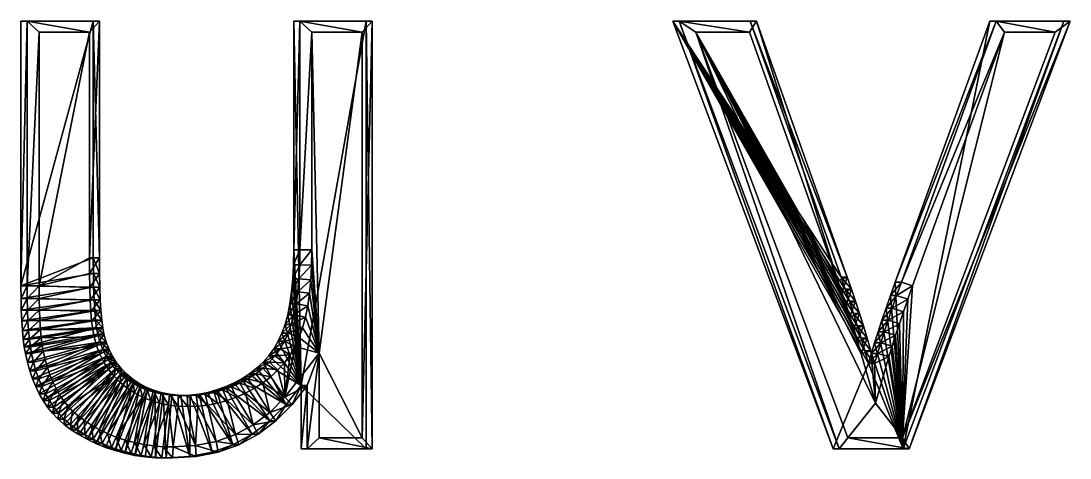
# Model space of a CAD drawing. Header units: metres. Extents: x -136 to 55, y -57 to 41.
# Drawn here: x -31.88 to -6.97, y -34.06 to -23.69 of the extents above; entities that cross this region are included whole.
import ezdxf

# ---------------------------------------------------------------- set-up
doc = ezdxf.new("R2010")
doc.units = ezdxf.units.M
doc.layers.get('0').update_dxf_attribs({"true_color": 0x57e057})

msp = doc.modelspace()

# ---------------------------------------------------------------- meshes
at = {"color": 74, "true_color": 0x58b11a}
mesh = msp.add_polyface(dxfattribs=at)
corners = [(-30.158, -30.009, 0.228), (-30.011, -30.009, 1.75), (-30, -30.304, 1.749), (-30.164, -29.679, 0.229), (-30.017, -29.679, 1.75), (-30.166, -29.312, 0.229), (-30.02, -29.312, 1.751), (-30.166, -23.69, 0.229), (-30.02, -23.69, 1.751), (-31.883, -23.69, 0.394), (-31.737, -23.69, 1.916), (-31.883, -29.974, 0.394), (-31.737, -29.974, 1.916), (-31.881, -30.276, 0.394), (-31.735, -30.276, 1.916), (-30.02, -23.69, 1.751), (-31.737, -23.69, 1.916), (-31.737, -29.974, 1.916), (-31.735, -30.276, 1.916), (-30.011, -30.009, 1.75), (-30.251, -30.017, 1.992), (-30.24, -30.317, 1.991), (-30.017, -29.679, 1.75), (-30.257, -29.682, 1.993), (-30.02, -29.312, 1.751), (-30.259, -29.313, 1.993), (-30.259, -23.952, 1.993), (-31.455, -23.952, 2.108), (-31.455, -29.973, 2.108), (-31.453, -30.272, 2.108)]
mesh.append_faces([[corners[k] for k in face] for face in [(7, 11, 9)]], dxfattribs={"vtx0": -1, "color": 74})
mesh.append_faces([[corners[k] for k in face] for face in [(5, 11, 7), (3, 11, 5), (0, 11, 3)]], dxfattribs={"vtx0": -1, "vtx1": -1, "color": 74})
mesh.append_faces([[corners[k] for k in face] for face in [(20, 28, 29), (0, 13, 11)]], dxfattribs={"vtx0": -1, "vtx2": -1, "color": 74})
mesh.append_faces([[corners[k] for k in face] for face in [(0, 3, 1), (3, 5, 4), (5, 7, 6), (7, 9, 8), (9, 11, 10), (11, 13, 12), (8, 10, 15), (10, 12, 16), (12, 14, 17), (19, 22, 20), (22, 24, 23), (24, 15, 25), (15, 16, 26), (16, 17, 27), (17, 18, 28)]], dxfattribs={"vtx1": -1, "color": 74})
mesh.append_faces([[corners[k] for k in face] for face in [(25, 26, 28), (23, 25, 28), (20, 23, 28)]], dxfattribs={"vtx1": -1, "vtx2": -1, "color": 74})
mesh.append_faces([[corners[k] for k in face] for face in [(0, 1, 2), (3, 4, 1), (5, 6, 4), (7, 8, 6), (9, 10, 8), (11, 12, 10), (13, 14, 12), (10, 16, 15), (12, 17, 16), (14, 18, 17), (19, 20, 21), (22, 23, 20), (24, 25, 23), (15, 26, 25), (16, 27, 26), (17, 28, 27), (18, 29, 28), (26, 27, 28)]], dxfattribs={"vtx2": -1, "color": 74})
mesh = msp.add_polyface(dxfattribs=at)
corners = [(-23.689, -33.843, -0.394), (-23.689, -23.69, -0.394), (-23.543, -33.843, 1.127), (-25.458, -30.121, -0.224), (-25.311, -30.121, 1.297), (-25.283, -29.813, 1.294), (-25.498, -30.404, -0.22), (-25.351, -30.404, 1.301), (-25.549, -30.662, -0.215), (-25.403, -30.662, 1.306), (-25.612, -30.894, -0.209), (-25.466, -30.894, 1.312), (-30.113, -30.787, 0.224), (-29.966, -30.787, 1.745), (-29.943, -30.974, 1.743), (-30.132, -30.563, 0.226), (-29.985, -30.563, 1.747), (-23.543, -23.69, 1.127), (-23.543, -33.843, 1.127), (-25.311, -30.121, 1.297), (-25.351, -30.404, 1.301), (-25.403, -30.662, 1.306), (-25.466, -30.894, 1.312), (-29.943, -30.974, 1.743), (-29.966, -30.787, 1.745), (-29.985, -30.563, 1.747), (-30, -30.304, 1.749), (-30, -30.304, 1.749), (-30.011, -30.009, 1.75), (-30.011, -30.009, 1.75), (-23.543, -23.69, 1.127), (-23.783, -33.581, 1.369), (-25.031, -30.151, 1.49), (-25.001, -29.832, 1.487), (-25.073, -30.448, 1.494), (-25.128, -30.722, 1.499), (-25.196, -30.973, 1.505), (-24.804, -31.574, 1.468), (-24.978, -29.123, 1.485), (-24.984, -29.488, 1.485), (-25.232, -32.338, -0.246), (-25.412, -29.48, -0.229), (-25.406, -29.121, -0.229), (-25.429, -29.813, -0.227)]
mesh.append_faces([[corners[k] for k in face] for face in [(37, 38, 39), (37, 39, 33), (37, 33, 32), (37, 32, 34), (37, 34, 35), (40, 41, 42), (40, 43, 41), (40, 3, 43), (40, 6, 3)]], dxfattribs={"vtx0": -1, "vtx2": -1, "color": 74})
mesh.append_faces([[corners[k] for k in face] for face in [(0, 1, 2), (3, 6, 4), (6, 8, 7), (8, 10, 9), (2, 17, 18), (4, 7, 19), (7, 9, 20), (9, 11, 21), (14, 13, 23), (13, 16, 24), (16, 26, 25), (26, 28, 27), (18, 30, 31), (19, 20, 32), (20, 21, 34), (21, 22, 35)]], dxfattribs={"vtx1": -1, "color": 74})
mesh.append_faces([[corners[k] for k in face] for face in [(3, 4, 5), (6, 7, 4), (8, 9, 7), (10, 11, 9), (12, 13, 14), (15, 16, 13), (7, 20, 19), (9, 21, 20), (11, 22, 21), (13, 24, 23), (16, 25, 24), (26, 27, 25), (28, 29, 27), (19, 32, 33), (20, 34, 32), (21, 35, 34), (22, 36, 35)]], dxfattribs={"vtx2": -1, "color": 74})
mesh = msp.add_polyface(dxfattribs=at)
corners = [(-23.689, -23.69, -0.394), (-23.543, -23.69, 1.127), (-23.543, -33.843, 1.127), (-25.406, -23.69, -0.229), (-25.26, -23.69, 1.292), (-25.406, -29.121, -0.229), (-25.26, -29.121, 1.292), (-25.412, -29.48, -0.229), (-25.265, -29.48, 1.293), (-25.429, -29.813, -0.227), (-25.283, -29.813, 1.294), (-25.458, -30.121, -0.224), (-23.543, -23.69, 1.127), (-23.543, -33.843, 1.127), (-25.26, -23.69, 1.292), (-25.26, -29.121, 1.292), (-25.265, -29.48, 1.293), (-25.283, -29.813, 1.294), (-25.311, -30.121, 1.297), (-25.311, -30.121, 1.297), (-30.011, -30.009, 1.75), (-30.017, -29.679, 1.75), (-30.011, -30.009, 1.75), (-30.017, -29.679, 1.75), (-30.02, -29.312, 1.751), (-30.02, -29.312, 1.751), (-30.02, -23.69, 1.751), (-30.02, -23.69, 1.751), (-23.783, -23.952, 1.369), (-23.783, -33.581, 1.369), (-24.978, -23.952, 1.485), (-24.978, -29.123, 1.485), (-24.984, -29.488, 1.485), (-25.001, -29.832, 1.487), (-24.804, -31.574, 1.468), (-25.232, -32.338, -0.246), (-23.689, -33.843, -0.394)]
mesh.append_faces([[corners[k] for k in face] for face in [(34, 29, 28), (34, 28, 30), (34, 30, 31), (35, 0, 36), (35, 3, 0), (35, 5, 3)]], dxfattribs={"vtx0": -1, "vtx2": -1, "color": 74})
mesh.append_faces([[corners[k] for k in face] for face in [(0, 3, 1), (3, 5, 4), (5, 7, 6), (7, 9, 8), (9, 11, 10), (1, 4, 12), (4, 6, 14), (6, 8, 15), (8, 10, 16), (10, 18, 17), (20, 21, 22), (21, 24, 23), (24, 26, 25), (12, 14, 28), (14, 15, 30), (15, 16, 31), (16, 17, 32), (17, 19, 33)]], dxfattribs={"vtx1": -1, "color": 74})
mesh.append_faces([[corners[k] for k in face] for face in [(0, 1, 2), (3, 4, 1), (5, 6, 4), (7, 8, 6), (9, 10, 8), (1, 12, 13), (4, 14, 12), (6, 15, 14), (8, 16, 15), (10, 17, 16), (18, 19, 17), (21, 23, 22), (24, 25, 23), (26, 27, 25), (12, 28, 29), (14, 30, 28), (15, 31, 30), (16, 32, 31), (17, 33, 32)]], dxfattribs={"vtx2": -1, "color": 74})
mesh = msp.add_polyface(dxfattribs=at)
corners = [(-10.936, -33.843, -0.079), (-7.12, -23.69, -0.447), (-8.877, -23.69, -0.278), (-11.123, -29.885, -0.061), (-11.236, -30.201, -0.05), (-11.342, -30.503, -0.04), (-11.441, -30.792, -0.031), (-11.532, -31.068, -0.022), (-11.615, -31.331, -0.014), (-11.691, -31.58, -0.007), (-11.76, -31.816), (-11.846, -31.515, 0.008), (-11.934, -31.216, 0.017), (-12.025, -30.921, 0.025), (-12.117, -30.628, 0.034), (-12.212, -30.339, 0.044), (-12.31, -30.053, 0.053), (-12.41, -29.77, 0.063), (-14.565, -23.69, 0.27), (-16.401, -23.69, 0.447), (-12.598, -33.843, 0.081), (-10.79, -33.843, 1.442), (-6.973, -23.69, 1.075), (-8.73, -23.69, 1.244), (-10.977, -29.885, 1.46), (-11.09, -30.201, 1.471), (-11.196, -30.503, 1.481), (-11.294, -30.792, 1.491), (-11.385, -31.068, 1.499), (-11.469, -31.331, 1.507), (-11.545, -31.58, 1.515), (-11.614, -31.816, 1.521), (-11.7, -31.515, 1.53), (-11.788, -31.216, 1.538), (-11.878, -30.921, 1.547), (-11.971, -30.628, 1.556), (-12.066, -30.339, 1.565), (-12.163, -30.053, 1.574), (-12.263, -29.77, 1.584), (-14.418, -23.69, 1.791), (-16.254, -23.69, 1.968), (-12.452, -33.843, 1.602), (-10.79, -33.843, 1.442), (-6.973, -23.69, 1.075), (-8.73, -23.69, 1.244), (-10.977, -29.885, 1.46), (-11.09, -30.201, 1.471), (-11.196, -30.503, 1.481), (-11.294, -30.792, 1.491), (-11.385, -31.068, 1.499), (-11.469, -31.331, 1.507), (-11.545, -31.58, 1.515), (-11.614, -31.816, 1.521), (-11.7, -31.515, 1.53), (-11.788, -31.216, 1.538), (-11.878, -30.921, 1.547), (-11.971, -30.628, 1.556), (-12.066, -30.339, 1.565), (-12.163, -30.053, 1.574), (-12.263, -29.77, 1.584), (-14.418, -23.69, 1.791), (-16.254, -23.69, 1.968), (-12.452, -33.843, 1.602), (-10.949, -33.581, 1.677), (-7.33, -23.952, 1.328), (-8.527, -23.952, 1.444), (-10.711, -29.974, 1.654), (-10.823, -30.288, 1.665), (-10.928, -30.589, 1.675), (-11.026, -30.876, 1.684), (-11.116, -31.149, 1.693), (-11.199, -31.409, 1.701), (-11.274, -31.655, 1.708), (-11.596, -32.759, 1.739), (-11.929, -31.588, 1.771), (-12.016, -31.292, 1.78), (-12.106, -30.999, 1.788), (-12.198, -30.709, 1.797), (-12.292, -30.423, 1.806), (-12.389, -30.139, 1.815), (-12.488, -29.858, 1.825), (-14.581, -23.952, 2.027), (-15.856, -23.952, 2.149), (-12.251, -33.581, 1.802)]
mesh.append_faces([[corners[k] for k in face] for face in [(82, 80, 81), (0, 2, 1)]], dxfattribs={"vtx0": -1, "color": 74})
mesh.append_faces([[corners[k] for k in face] for face in [(20, 10, 0), (19, 10, 20)]], dxfattribs={"vtx0": -1, "vtx1": -1, "color": 74})
mesh.append_faces([[corners[k] for k in face] for face in [(63, 65, 66), (63, 66, 67), (63, 67, 68), (63, 68, 69), (63, 69, 70), (63, 70, 71), (63, 71, 72), (63, 72, 73), (82, 73, 74), (82, 74, 75), (82, 75, 76), (82, 76, 77), (82, 77, 78), (82, 78, 79), (82, 79, 80), (0, 3, 2), (0, 4, 3), (0, 5, 4), (0, 6, 5), (0, 7, 6), (0, 8, 7), (0, 9, 8), (0, 10, 9), (19, 11, 10), (19, 12, 11), (19, 13, 12), (19, 14, 13), (19, 15, 14), (19, 16, 15), (19, 17, 16)]], dxfattribs={"vtx0": -1, "vtx2": -1, "color": 74})
mesh.append_faces([[corners[k] for k in face] for face in [(0, 1, 21), (1, 2, 22), (2, 3, 23), (3, 4, 24), (4, 5, 25), (5, 6, 26), (6, 7, 27), (7, 8, 28), (8, 9, 29), (9, 10, 30), (10, 11, 31), (11, 12, 32), (12, 13, 33), (13, 14, 34), (14, 15, 35), (15, 16, 36), (16, 17, 37), (17, 18, 38), (18, 19, 39), (19, 20, 40), (20, 0, 41), (21, 22, 42), (22, 23, 43), (23, 24, 44), (24, 25, 45), (25, 26, 46), (26, 27, 47), (27, 28, 48), (28, 29, 49), (29, 30, 50), (30, 31, 51), (31, 32, 52), (32, 33, 53), (33, 34, 54), (34, 35, 55), (35, 36, 56), (36, 37, 57), (37, 38, 58), (38, 39, 59), (39, 40, 60), (40, 41, 61), (41, 21, 62), (42, 43, 63), (43, 44, 64), (44, 45, 65), (45, 46, 66), (46, 47, 67), (47, 48, 68), (48, 49, 69), (49, 50, 70), (50, 51, 71), (51, 52, 72), (52, 53, 73), (53, 54, 74), (54, 55, 75), (55, 56, 76), (56, 57, 77), (57, 58, 78), (58, 59, 79), (59, 60, 80), (60, 61, 81), (61, 62, 82), (62, 42, 83)]], dxfattribs={"vtx1": -1, "color": 74})
mesh.append_faces([[corners[k] for k in face] for face in [(83, 63, 73), (82, 83, 73)]], dxfattribs={"vtx1": -1, "vtx2": -1, "color": 74})
mesh.append_faces([[corners[k] for k in face] for face in [(1, 22, 21), (2, 23, 22), (3, 24, 23), (4, 25, 24), (5, 26, 25), (6, 27, 26), (7, 28, 27), (8, 29, 28), (9, 30, 29), (10, 31, 30), (11, 32, 31), (12, 33, 32), (13, 34, 33), (14, 35, 34), (15, 36, 35), (16, 37, 36), (17, 38, 37), (18, 39, 38), (19, 40, 39), (20, 41, 40), (0, 21, 41), (22, 43, 42), (23, 44, 43), (24, 45, 44), (25, 46, 45), (26, 47, 46), (27, 48, 47), (28, 49, 48), (29, 50, 49), (30, 51, 50), (31, 52, 51), (32, 53, 52), (33, 54, 53), (34, 55, 54), (35, 56, 55), (36, 57, 56), (37, 58, 57), (38, 59, 58), (39, 60, 59), (40, 61, 60), (41, 62, 61), (21, 42, 62), (43, 64, 63), (44, 65, 64), (45, 66, 65), (46, 67, 66), (47, 68, 67), (48, 69, 68), (49, 70, 69), (50, 71, 70), (51, 72, 71), (52, 73, 72), (53, 74, 73), (54, 75, 74), (55, 76, 75), (56, 77, 76), (57, 78, 77), (58, 79, 78), (59, 80, 79), (60, 81, 80), (61, 82, 81), (62, 83, 82), (42, 63, 83), (63, 64, 65), (19, 18, 17)]], dxfattribs={"vtx2": -1, "color": 74})
mesh = msp.add_polyface(dxfattribs=at)
corners = [(-30.089, -30.974, 0.222), (-30.113, -30.787, 0.224), (-29.943, -30.974, 1.743), (-30.132, -30.563, 0.226), (-29.966, -30.787, 1.745), (-30.147, -30.304, 0.227), (-29.985, -30.563, 1.747), (-30, -30.304, 1.749), (-30.158, -30.009, 0.228), (-31.881, -30.276, 0.394), (-31.875, -30.553, 0.394), (-31.735, -30.276, 1.916), (-31.728, -30.553, 1.915), (-31.864, -30.806, 0.393), (-31.717, -30.806, 1.914), (-31.849, -31.036, 0.391), (-31.735, -30.276, 1.916), (-31.728, -30.553, 1.915), (-31.717, -30.806, 1.914), (-31.702, -31.036, 1.913), (-29.943, -30.974, 1.743), (-29.966, -30.787, 1.745), (-30.18, -31.014, 1.985), (-30.205, -30.814, 1.988), (-29.985, -30.563, 1.747), (-30.225, -30.582, 1.99), (-30, -30.304, 1.749), (-30.24, -30.317, 1.991), (-30.011, -30.009, 1.75), (-31.453, -30.272, 2.108), (-31.446, -30.544, 2.107), (-31.436, -30.792, 2.106), (-31.702, -31.036, 1.913), (-31.422, -31.015, 2.105), (-30.251, -30.017, 1.992)]
mesh.append_faces([[corners[k] for k in face] for face in [(5, 9, 8), (3, 10, 5), (1, 13, 3), (0, 15, 1)]], dxfattribs={"vtx0": -1, "vtx1": -1, "color": 74})
mesh.append_faces([[corners[k] for k in face] for face in [(27, 29, 30), (25, 30, 31), (23, 31, 33), (5, 10, 9), (3, 13, 10), (1, 15, 13)]], dxfattribs={"vtx0": -1, "vtx2": -1, "color": 74})
mesh.append_faces([[corners[k] for k in face] for face in [(0, 1, 2), (1, 3, 4), (3, 5, 6), (5, 8, 7), (9, 10, 11), (10, 13, 12), (13, 15, 14), (11, 12, 16), (12, 14, 17), (14, 19, 18), (20, 21, 22), (21, 24, 23), (24, 26, 25), (26, 28, 27), (16, 17, 29), (17, 18, 30), (18, 32, 31)]], dxfattribs={"vtx1": -1, "color": 74})
mesh.append_faces([[corners[k] for k in face] for face in [(27, 34, 29), (25, 27, 30), (23, 25, 31), (22, 23, 33)]], dxfattribs={"vtx1": -1, "vtx2": -1, "color": 74})
mesh.append_faces([[corners[k] for k in face] for face in [(5, 7, 6), (10, 12, 11), (13, 14, 12), (12, 17, 16), (14, 18, 17), (21, 23, 22), (24, 25, 23), (26, 27, 25), (17, 30, 29), (18, 31, 30), (32, 33, 31)]], dxfattribs={"vtx2": -1, "color": 74})
mesh = msp.add_polyface(dxfattribs=at)
corners = [(-25.612, -30.894, -0.209), (-25.687, -31.102, -0.202), (-25.466, -30.894, 1.312), (-25.54, -31.102, 1.319), (-25.775, -31.291, -0.194), (-25.628, -31.291, 1.328), (-25.879, -31.469, -0.184), (-25.732, -31.469, 1.338), (-25.999, -31.634, -0.172), (-25.853, -31.634, 1.349), (-25.466, -30.894, 1.312), (-25.54, -31.102, 1.319), (-25.628, -31.291, 1.328), (-25.732, -31.469, 1.338), (-25.853, -31.634, 1.349), (-25.989, -31.788, 1.363), (-25.989, -31.788, 1.363), (-25.196, -30.973, 1.505), (-25.278, -31.202, 1.513), (-25.376, -31.413, 1.523), (-25.493, -31.613, 1.534), (-25.629, -31.799, 1.547), (-25.782, -31.972, 1.562), (-26.142, -31.931, 1.377), (-25.952, -32.131, 1.578), (-24.804, -31.574, 1.468), (-25.128, -30.722, 1.499), (-25.614, -32.621, 1.546), (-25.232, -32.338, -0.246), (-25.549, -30.662, -0.215), (-25.498, -30.404, -0.22), (-26.136, -31.788, -0.159)]
mesh.append_faces([[corners[k] for k in face] for face in [(25, 26, 17), (25, 17, 18), (25, 18, 19), (27, 19, 20), (27, 20, 21), (27, 21, 22), (28, 29, 30), (28, 0, 29), (28, 1, 0), (28, 4, 1), (28, 6, 4), (28, 8, 6), (28, 31, 8)]], dxfattribs={"vtx0": -1, "vtx2": -1, "color": 74})
mesh.append_faces([[corners[k] for k in face] for face in [(0, 1, 2), (1, 4, 3), (4, 6, 5), (6, 8, 7), (2, 3, 10), (3, 5, 11), (5, 7, 12), (7, 9, 13), (9, 15, 14), (10, 11, 17), (11, 12, 18), (12, 13, 19), (13, 14, 20), (14, 16, 21)]], dxfattribs={"vtx1": -1, "color": 74})
mesh.append_faces([[corners[k] for k in face] for face in [(27, 25, 19)]], dxfattribs={"vtx1": -1, "vtx2": -1, "color": 74})
mesh.append_faces([[corners[k] for k in face] for face in [(1, 3, 2), (4, 5, 3), (6, 7, 5), (8, 9, 7), (3, 11, 10), (5, 12, 11), (7, 13, 12), (9, 14, 13), (15, 16, 14), (11, 18, 17), (12, 19, 18), (13, 20, 19), (14, 21, 20), (16, 22, 21), (23, 24, 22)]], dxfattribs={"vtx2": -1, "color": 74})
mesh = msp.add_polyface(dxfattribs=at)
corners = [(-31.849, -31.036, 0.391), (-31.702, -31.036, 1.913), (-31.717, -30.806, 1.914), (-31.83, -31.241, 0.389), (-31.683, -31.241, 1.911), (-31.806, -31.422, 0.387), (-31.66, -31.422, 1.909), (-31.779, -31.578, 0.384), (-31.632, -31.578, 1.906), (-31.731, -31.789, 0.38), (-31.584, -31.789, 1.901), (-31.674, -31.99, 0.374), (-31.527, -31.99, 1.896), (-31.607, -32.182, 0.368), (-31.461, -32.182, 1.889), (-31.702, -31.036, 1.913), (-31.717, -30.806, 1.914), (-31.683, -31.241, 1.911), (-31.66, -31.422, 1.909), (-31.632, -31.578, 1.906), (-31.584, -31.789, 1.901), (-31.527, -31.99, 1.896), (-31.461, -32.182, 1.889), (-31.422, -31.015, 2.105), (-31.403, -31.212, 2.103), (-31.381, -31.382, 2.101), (-31.355, -31.526, 2.099), (-31.31, -31.724, 2.094), (-31.257, -31.911, 2.089), (-31.196, -32.089, 2.083), (-30.089, -30.974, 0.222), (-30.062, -31.126, 0.219), (-30.008, -31.313, 0.214)]
mesh.append_faces([[corners[k] for k in face] for face in [(30, 3, 0), (30, 5, 3), (31, 7, 5), (32, 9, 7)]], dxfattribs={"vtx0": -1, "vtx2": -1, "color": 74})
mesh.append_faces([[corners[k] for k in face] for face in [(0, 3, 1), (3, 5, 4), (5, 7, 6), (7, 9, 8), (9, 11, 10), (11, 13, 12), (1, 4, 15), (4, 6, 17), (6, 8, 18), (8, 10, 19), (10, 12, 20), (12, 14, 21), (15, 17, 23), (17, 18, 24), (18, 19, 25), (19, 20, 26), (20, 21, 27), (21, 22, 28)]], dxfattribs={"vtx1": -1, "color": 74})
mesh.append_faces([[corners[k] for k in face] for face in [(0, 1, 2), (3, 4, 1), (5, 6, 4), (7, 8, 6), (9, 10, 8), (11, 12, 10), (13, 14, 12), (1, 15, 16), (4, 17, 15), (6, 18, 17), (8, 19, 18), (10, 20, 19), (12, 21, 20), (14, 22, 21), (17, 24, 23), (18, 25, 24), (19, 26, 25), (20, 27, 26), (21, 28, 27), (22, 29, 28)]], dxfattribs={"vtx2": -1, "color": 74})
mesh = msp.add_polyface(dxfattribs=at)
corners = [(-29.857, -31.653, 0.199), (-29.94, -31.489, 0.207), (-29.71, -31.653, 1.721), (-29.793, -31.489, 1.729), (-30.008, -31.313, 0.214), (-29.862, -31.313, 1.735), (-30.062, -31.126, 0.219), (-29.915, -31.126, 1.741), (-30.089, -30.974, 0.222), (-29.943, -30.974, 1.743), (-29.793, -31.489, 1.729), (-29.862, -31.313, 1.735), (-29.915, -31.126, 1.741), (-29.943, -30.974, 1.743), (-30.011, -31.596, 1.969), (-29.916, -31.784, 1.96), (-30.088, -31.397, 1.977), (-30.148, -31.186, 1.982), (-30.18, -31.014, 1.985), (-31.422, -31.015, 2.105), (-31.403, -31.212, 2.103), (-31.381, -31.382, 2.101), (-31.355, -31.526, 2.099), (-31.31, -31.724, 2.094), (-31.257, -31.911, 2.089), (-31.196, -32.089, 2.083), (-31.127, -32.256, 2.077), (-31.05, -32.413, 2.069), (-29.803, -31.959, 1.949), (-30.965, -32.561, 2.061), (-31.806, -31.422, 0.387), (-31.779, -31.578, 0.384), (-31.674, -31.99, 0.374), (-31.731, -31.789, 0.38), (-31.607, -32.182, 0.368), (-31.532, -32.364, 0.361), (-29.759, -31.805, 0.19), (-31.354, -32.7, 0.344)]
mesh.append_faces([[corners[k] for k in face] for face in [(6, 30, 8), (4, 31, 6), (1, 32, 4), (0, 35, 1), (36, 37, 0)]], dxfattribs={"vtx0": -1, "vtx1": -1, "color": 74})
mesh.append_faces([[corners[k] for k in face] for face in [(18, 19, 20), (17, 20, 21), (17, 21, 22), (16, 22, 23), (16, 23, 24), (14, 24, 25), (14, 25, 26), (15, 26, 27), (4, 32, 33), (1, 34, 32), (1, 35, 34)]], dxfattribs={"vtx0": -1, "vtx2": -1, "color": 74})
mesh.append_faces([[corners[k] for k in face] for face in [(0, 1, 2), (1, 4, 3), (4, 6, 5), (6, 8, 7), (3, 5, 10), (5, 7, 11), (7, 9, 12), (10, 11, 14), (11, 12, 16), (12, 13, 17)]], dxfattribs={"vtx1": -1, "color": 74})
mesh.append_faces([[corners[k] for k in face] for face in [(17, 18, 20), (16, 17, 22), (14, 16, 24), (15, 14, 26), (28, 15, 29)]], dxfattribs={"vtx1": -1, "vtx2": -1, "color": 74})
mesh.append_faces([[corners[k] for k in face] for face in [(1, 3, 2), (4, 5, 3), (6, 7, 5), (8, 9, 7), (5, 11, 10), (7, 12, 11), (9, 13, 12), (10, 14, 15), (11, 16, 14), (12, 17, 16), (13, 18, 17)]], dxfattribs={"vtx2": -1, "color": 74})
mesh = msp.add_polyface(dxfattribs=at)
corners = [(-25.999, -31.634, -0.172), (-26.136, -31.788, -0.159), (-25.853, -31.634, 1.349), (-25.989, -31.788, 1.363), (-26.288, -31.931, -0.144), (-26.142, -31.931, 1.377), (-26.457, -32.062, -0.128), (-26.31, -32.062, 1.393), (-26.641, -32.181, -0.11), (-26.495, -32.181, 1.411), (-29.378, -32.19, 0.153), (-29.519, -32.074, 0.167), (-29.231, -32.19, 1.675), (-29.373, -32.074, 1.688), (-29.647, -31.945, 0.179), (-29.5, -31.945, 1.701), (-29.759, -31.805, 0.19), (-29.613, -31.805, 1.711), (-29.857, -31.653, 0.199), (-29.71, -31.653, 1.721), (-25.989, -31.788, 1.363), (-26.142, -31.931, 1.377), (-26.31, -32.062, 1.393), (-26.495, -32.181, 1.411), (-29.231, -32.19, 1.675), (-29.373, -32.074, 1.688), (-29.5, -31.945, 1.701), (-29.613, -31.805, 1.711), (-29.71, -31.653, 1.721), (-29.793, -31.489, 1.729), (-29.793, -31.489, 1.729), (-25.782, -31.972, 1.562), (-25.952, -32.131, 1.578), (-26.139, -32.276, 1.596), (-29.527, -32.268, 1.923), (-29.674, -32.121, 1.937), (-29.803, -31.959, 1.949), (-29.916, -31.784, 1.96)]
mesh.append_faces([[corners[k] for k in face] for face in [(0, 1, 2), (1, 4, 3), (4, 6, 5), (6, 8, 7), (10, 11, 12), (11, 14, 13), (14, 16, 15), (16, 18, 17), (3, 5, 20), (5, 7, 21), (7, 9, 22), (12, 13, 24), (13, 15, 25), (15, 17, 26), (17, 19, 27), (19, 29, 28), (20, 21, 31), (21, 22, 32), (25, 26, 34), (26, 27, 35), (27, 28, 36), (28, 30, 37)]], dxfattribs={"vtx1": -1, "color": 74})
mesh.append_faces([[corners[k] for k in face] for face in [(1, 3, 2), (4, 5, 3), (6, 7, 5), (8, 9, 7), (11, 13, 12), (14, 15, 13), (16, 17, 15), (18, 19, 17), (5, 21, 20), (7, 22, 21), (9, 23, 22), (13, 25, 24), (15, 26, 25), (17, 27, 26), (19, 28, 27), (29, 30, 28), (22, 33, 32), (26, 35, 34), (27, 36, 35), (28, 37, 36)]], dxfattribs={"vtx2": -1, "color": 74})
mesh = msp.add_polyface(dxfattribs=at)
corners = [(-26.397, -33.499, -0.134), (-25.975, -33.182, -0.174), (-26.251, -33.499, 1.388), (-25.828, -33.182, 1.347), (-25.586, -32.795, -0.212), (-25.44, -32.795, 1.31), (-25.232, -32.338, -0.246), (-25.086, -32.338, 1.276), (-25.232, -33.843, -0.246), (-25.086, -33.843, 1.276), (-23.689, -33.843, -0.394), (-23.543, -33.843, 1.127), (-26.251, -33.499, 1.388), (-25.828, -33.182, 1.347), (-25.44, -32.795, 1.31), (-25.086, -32.338, 1.276), (-25.086, -33.843, 1.276), (-23.543, -33.843, 1.127), (-26.37, -33.277, 1.619), (-25.978, -32.983, 1.581), (-25.614, -32.621, 1.546), (-24.804, -31.574, 1.468), (-24.804, -33.581, 1.468), (-23.783, -33.581, 1.369), (-25.782, -31.972, 1.562), (-25.952, -32.131, 1.578), (-26.139, -32.276, 1.596), (-26.342, -32.407, 1.616), (-26.554, -32.521, 1.636), (-26.136, -31.788, -0.159), (-26.288, -31.931, -0.144), (-26.641, -32.181, -0.11), (-26.457, -32.062, -0.128)]
mesh.append_faces([[corners[k] for k in face] for face in [(6, 10, 8)]], dxfattribs={"vtx0": -1, "color": 74})
mesh.append_faces([[corners[k] for k in face] for face in [(28, 19, 27), (4, 29, 6), (32, 4, 31)]], dxfattribs={"vtx0": -1, "vtx1": -1, "color": 74})
mesh.append_faces([[corners[k] for k in face] for face in [(20, 24, 25), (20, 25, 26), (19, 26, 27), (28, 18, 19), (4, 30, 29), (31, 4, 1)]], dxfattribs={"vtx0": -1, "vtx2": -1, "color": 74})
mesh.append_faces([[corners[k] for k in face] for face in [(0, 1, 2), (1, 4, 3), (4, 6, 5), (6, 8, 7), (8, 10, 9), (2, 3, 12), (3, 5, 13), (5, 7, 14), (7, 9, 15), (9, 11, 16), (12, 13, 18), (13, 14, 19), (14, 15, 20), (15, 16, 21), (16, 17, 22)]], dxfattribs={"vtx1": -1, "color": 74})
mesh.append_faces([[corners[k] for k in face] for face in [(19, 20, 26), (32, 30, 4)]], dxfattribs={"vtx1": -1, "vtx2": -1, "color": 74})
mesh.append_faces([[corners[k] for k in face] for face in [(1, 3, 2), (4, 5, 3), (6, 7, 5), (8, 9, 7), (10, 11, 9), (3, 13, 12), (5, 14, 13), (7, 15, 14), (9, 16, 15), (11, 17, 16), (13, 19, 18), (14, 20, 19), (15, 21, 20), (16, 22, 21), (17, 23, 22), (21, 22, 23)]], dxfattribs={"vtx2": -1, "color": 74})
mesh = msp.add_polyface(dxfattribs=at)
corners = [(-31.607, -32.182, 0.368), (-31.532, -32.364, 0.361), (-31.461, -32.182, 1.889), (-31.386, -32.364, 1.882), (-31.448, -32.537, 0.353), (-31.301, -32.537, 1.874), (-31.354, -32.7, 0.344), (-31.208, -32.7, 1.865), (-31.251, -32.853, 0.334), (-31.105, -32.853, 1.855), (-31.461, -32.182, 1.889), (-31.386, -32.364, 1.882), (-31.301, -32.537, 1.874), (-31.208, -32.7, 1.865), (-31.105, -32.853, 1.855), (-30.989, -32.998, 1.844), (-31.196, -32.089, 2.083), (-31.127, -32.256, 2.077), (-31.05, -32.413, 2.069), (-30.965, -32.561, 2.061), (-30.873, -32.698, 2.052), (-30.989, -32.998, 1.844), (-30.772, -32.826, 2.042), (-29.916, -31.784, 1.96), (-29.803, -31.959, 1.949), (-29.674, -32.121, 1.937), (-30.656, -32.947, 2.031), (-30.524, -33.064, 2.019), (-30.376, -33.175, 2.004), (-29.857, -31.653, 0.199), (-29.759, -31.805, 0.19), (-31.136, -32.998, 0.323), (-31.004, -33.136, 0.31), (-29.647, -31.945, 0.179), (-30.856, -33.267, 0.296), (-30.692, -33.391, 0.28)]
mesh.append_faces([[corners[k] for k in face] for face in [(33, 32, 30)]], dxfattribs={"vtx0": -1, "vtx1": -1, "color": 74})
mesh.append_faces([[corners[k] for k in face] for face in [(23, 18, 19), (24, 19, 20), (24, 20, 22), (25, 22, 26), (25, 26, 27), (25, 27, 28), (29, 4, 1), (29, 6, 4), (30, 8, 6), (30, 31, 8), (30, 32, 31), (33, 34, 32), (33, 35, 34)]], dxfattribs={"vtx0": -1, "vtx2": -1, "color": 74})
mesh.append_faces([[corners[k] for k in face] for face in [(0, 1, 2), (1, 4, 3), (4, 6, 5), (6, 8, 7), (2, 3, 10), (3, 5, 11), (5, 7, 12), (7, 9, 13), (9, 15, 14), (10, 11, 16), (11, 12, 17), (12, 13, 18), (13, 14, 19), (14, 21, 20)]], dxfattribs={"vtx1": -1, "color": 74})
mesh.append_faces([[corners[k] for k in face] for face in [(25, 24, 22)]], dxfattribs={"vtx1": -1, "vtx2": -1, "color": 74})
mesh.append_faces([[corners[k] for k in face] for face in [(1, 3, 2), (4, 5, 3), (6, 7, 5), (8, 9, 7), (3, 11, 10), (5, 12, 11), (7, 13, 12), (9, 14, 13), (11, 17, 16), (12, 18, 17), (13, 19, 18), (14, 20, 19), (21, 22, 20)]], dxfattribs={"vtx2": -1, "color": 74})
mesh = msp.add_polyface(dxfattribs=at)
corners = [(-31.251, -32.853, 0.334), (-31.136, -32.998, 0.323), (-31.105, -32.853, 1.855), (-30.989, -32.998, 1.844), (-31.004, -33.136, 0.31), (-30.858, -33.136, 1.831), (-30.856, -33.267, 0.296), (-30.71, -33.267, 1.817), (-30.692, -33.391, 0.28), (-30.546, -33.391, 1.801), (-30.511, -33.507, 0.262), (-30.365, -33.507, 1.784), (-30.315, -33.616, 0.243), (-30.168, -33.616, 1.765), (-30.102, -33.718, 0.223), (-29.955, -33.718, 1.744), (-29.878, -33.809, 0.201), (-30.989, -32.998, 1.844), (-31.105, -32.853, 1.855), (-30.858, -33.136, 1.831), (-30.71, -33.267, 1.817), (-30.546, -33.391, 1.801), (-30.365, -33.507, 1.784), (-30.168, -33.616, 1.765), (-29.955, -33.718, 1.744), (-30.772, -32.826, 2.042), (-30.656, -32.947, 2.031), (-30.524, -33.064, 2.019), (-30.376, -33.175, 2.004), (-30.211, -33.282, 1.988), (-30.028, -33.383, 1.971), (-29.527, -32.268, 1.923), (-29.519, -32.074, 0.167)]
mesh.append_faces([[corners[k] for k in face] for face in [(31, 28, 29), (32, 10, 8), (32, 12, 10)]], dxfattribs={"vtx0": -1, "vtx2": -1, "color": 74})
mesh.append_faces([[corners[k] for k in face] for face in [(0, 1, 2), (1, 4, 3), (4, 6, 5), (6, 8, 7), (8, 10, 9), (10, 12, 11), (12, 14, 13), (14, 16, 15), (3, 5, 17), (5, 7, 19), (7, 9, 20), (9, 11, 21), (11, 13, 22), (13, 15, 23), (17, 19, 25), (19, 20, 26), (20, 21, 27), (21, 22, 28), (22, 23, 29), (23, 24, 30)]], dxfattribs={"vtx1": -1, "color": 74})
mesh.append_faces([[corners[k] for k in face] for face in [(1, 3, 2), (4, 5, 3), (6, 7, 5), (8, 9, 7), (10, 11, 9), (12, 13, 11), (14, 15, 13), (3, 17, 18), (5, 19, 17), (7, 20, 19), (9, 21, 20), (11, 22, 21), (13, 23, 22), (15, 24, 23), (19, 26, 25), (20, 27, 26), (21, 28, 27), (22, 29, 28), (23, 30, 29)]], dxfattribs={"vtx2": -1, "color": 74})
mesh = msp.add_polyface(dxfattribs=at)
corners = [(-28.7, -32.506, 0.088), (-28.884, -32.45, 0.106), (-28.553, -32.506, 1.609), (-28.738, -32.45, 1.627), (-29.059, -32.379, 0.123), (-28.912, -32.379, 1.644), (-29.223, -32.293, 0.138), (-29.077, -32.293, 1.66), (-29.378, -32.19, 0.153), (-29.231, -32.19, 1.675), (-28.738, -32.45, 1.627), (-28.553, -32.506, 1.609), (-28.912, -32.379, 1.644), (-29.077, -32.293, 1.66), (-29.231, -32.19, 1.675), (-28.803, -32.698, 1.853), (-28.595, -32.76, 1.833), (-29.001, -32.617, 1.872), (-29.189, -32.518, 1.89), (-29.365, -32.401, 1.907), (-29.373, -32.074, 1.688), (-29.527, -32.268, 1.923), (-29.674, -32.121, 1.937), (-30.376, -33.175, 2.004), (-30.211, -33.282, 1.988), (-30.028, -33.383, 1.971), (-29.829, -33.478, 1.952), (-29.62, -33.563, 1.931), (-29.406, -33.635, 1.911), (-29.188, -33.694, 1.89), (-28.966, -33.74, 1.868), (-29.519, -32.074, 0.167), (-30.692, -33.391, 0.28), (-29.647, -31.945, 0.179), (-30.315, -33.616, 0.243), (-30.102, -33.718, 0.223), (-29.878, -33.809, 0.201), (-29.649, -33.886, 0.179), (-29.416, -33.949, 0.157), (-29.178, -33.998, 0.134), (-28.505, -32.545, 0.069), (-28.687, -34.054, 0.087)]
mesh.append_faces([[corners[k] for k in face] for face in [(31, 32, 33), (8, 34, 31), (6, 35, 8), (4, 37, 6), (1, 38, 4), (0, 39, 1), (40, 41, 0)]], dxfattribs={"vtx0": -1, "vtx1": -1, "color": 74})
mesh.append_faces([[corners[k] for k in face] for face in [(21, 24, 25), (19, 25, 26), (18, 26, 27), (17, 27, 28), (8, 35, 34), (6, 36, 35)]], dxfattribs={"vtx0": -1, "vtx2": -1, "color": 74})
mesh.append_faces([[corners[k] for k in face] for face in [(0, 1, 2), (1, 4, 3), (4, 6, 5), (6, 8, 7), (3, 5, 10), (5, 7, 12), (7, 9, 13), (10, 12, 15), (12, 13, 17), (13, 14, 18), (14, 20, 19)]], dxfattribs={"vtx1": -1, "color": 74})
mesh.append_faces([[corners[k] for k in face] for face in [(21, 22, 23), (19, 21, 25), (18, 19, 26), (17, 18, 27), (15, 17, 29), (16, 15, 30)]], dxfattribs={"vtx1": -1, "vtx2": -1, "color": 74})
mesh.append_faces([[corners[k] for k in face] for face in [(1, 3, 2), (4, 5, 3), (6, 7, 5), (8, 9, 7), (3, 10, 11), (5, 12, 10), (7, 13, 12), (9, 14, 13), (10, 15, 16), (12, 17, 15), (13, 18, 17), (14, 19, 18), (20, 21, 19)]], dxfattribs={"vtx2": -1, "color": 74})
mesh = msp.add_polyface(dxfattribs=at)
corners = [(-26.641, -32.181, -0.11), (-26.836, -32.286, -0.091), (-26.495, -32.181, 1.411), (-26.689, -32.286, 1.43), (-27.035, -32.375, -0.072), (-26.888, -32.375, 1.449), (-27.237, -32.447, -0.053), (-27.09, -32.447, 1.469), (-27.347, -33.921, -0.042), (-26.855, -33.745, -0.09), (-27.2, -33.921, 1.479), (-26.708, -33.745, 1.432), (-26.397, -33.499, -0.134), (-26.251, -33.499, 1.388), (-26.495, -32.181, 1.411), (-26.689, -32.286, 1.43), (-26.888, -32.375, 1.449), (-27.09, -32.447, 1.469), (-27.2, -33.921, 1.479), (-26.708, -33.745, 1.432), (-26.251, -33.499, 1.388), (-26.31, -32.062, 1.393), (-26.139, -32.276, 1.596), (-26.342, -32.407, 1.616), (-26.554, -32.521, 1.636), (-26.77, -32.618, 1.657), (-26.991, -32.697, 1.678), (-27.297, -32.504, 1.488), (-27.249, -33.668, 1.703), (-26.793, -33.505, 1.659), (-26.37, -33.277, 1.619), (-27.217, -32.759, 1.7), (-25.975, -33.182, -0.174)]
mesh.append_faces([[corners[k] for k in face] for face in [(4, 12, 6), (1, 32, 4), (0, 32, 1)]], dxfattribs={"vtx0": -1, "vtx1": -1, "color": 74})
mesh.append_faces([[corners[k] for k in face] for face in [(26, 29, 30), (6, 12, 9), (4, 32, 12)]], dxfattribs={"vtx0": -1, "vtx2": -1, "color": 74})
mesh.append_faces([[corners[k] for k in face] for face in [(0, 1, 2), (1, 4, 3), (4, 6, 5), (8, 9, 10), (9, 12, 11), (2, 3, 14), (3, 5, 15), (5, 7, 16), (10, 11, 18), (11, 13, 19), (21, 14, 22), (14, 15, 23), (15, 16, 24), (16, 17, 25), (17, 27, 26), (18, 19, 28), (19, 20, 29)]], dxfattribs={"vtx1": -1, "color": 74})
mesh.append_faces([[corners[k] for k in face] for face in [(26, 31, 29), (25, 26, 30), (24, 25, 30)]], dxfattribs={"vtx1": -1, "vtx2": -1, "color": 74})
mesh.append_faces([[corners[k] for k in face] for face in [(1, 3, 2), (4, 5, 3), (6, 7, 5), (9, 11, 10), (12, 13, 11), (3, 15, 14), (5, 16, 15), (7, 17, 16), (11, 19, 18), (13, 20, 19), (14, 23, 22), (15, 24, 23), (16, 25, 24), (17, 26, 25), (19, 29, 28), (20, 30, 29)]], dxfattribs={"vtx2": -1, "color": 74})
mesh = msp.add_polyface(dxfattribs=at)
corners = [(-29.878, -33.809, 0.201), (-29.731, -33.809, 1.723), (-29.955, -33.718, 1.744), (-29.649, -33.886, 0.179), (-29.503, -33.886, 1.701), (-29.416, -33.949, 0.157), (-29.27, -33.949, 1.678), (-29.178, -33.998, 0.134), (-29.031, -33.998, 1.655), (-28.935, -34.033, 0.111), (-28.788, -34.033, 1.632), (-28.687, -34.054, 0.087), (-28.54, -34.054, 1.608), (-29.955, -33.718, 1.744), (-29.731, -33.809, 1.723), (-29.503, -33.886, 1.701), (-29.27, -33.949, 1.678), (-29.031, -33.998, 1.655), (-28.788, -34.033, 1.632), (-29.829, -33.478, 1.952), (-30.028, -33.383, 1.971), (-29.62, -33.563, 1.931), (-29.406, -33.635, 1.911), (-29.188, -33.694, 1.89), (-28.966, -33.74, 1.868), (-28.738, -33.773, 1.847), (-28.54, -34.054, 1.608), (-29.001, -32.617, 1.872), (-28.803, -32.698, 1.853), (-28.595, -32.76, 1.833), (-29.223, -32.293, 0.138), (-29.059, -32.379, 0.123), (-28.884, -32.45, 0.106), (-28.7, -32.506, 0.088)]
mesh.append_faces([[corners[k] for k in face] for face in [(27, 22, 23), (28, 23, 24), (29, 24, 25), (30, 3, 0), (31, 5, 3), (32, 7, 5), (33, 9, 7), (33, 11, 9)]], dxfattribs={"vtx0": -1, "vtx2": -1, "color": 74})
mesh.append_faces([[corners[k] for k in face] for face in [(0, 3, 1), (3, 5, 4), (5, 7, 6), (7, 9, 8), (9, 11, 10), (2, 1, 13), (1, 4, 14), (4, 6, 15), (6, 8, 16), (8, 10, 17), (10, 12, 18), (13, 14, 19), (14, 15, 21), (15, 16, 22), (16, 17, 23), (17, 18, 24), (18, 26, 25)]], dxfattribs={"vtx1": -1, "color": 74})
mesh.append_faces([[corners[k] for k in face] for face in [(0, 1, 2), (3, 4, 1), (5, 6, 4), (7, 8, 6), (9, 10, 8), (11, 12, 10), (1, 14, 13), (4, 15, 14), (6, 16, 15), (8, 17, 16), (10, 18, 17), (13, 19, 20), (14, 21, 19), (15, 22, 21), (16, 23, 22), (17, 24, 23), (18, 25, 24)]], dxfattribs={"vtx2": -1, "color": 74})
mesh = msp.add_polyface(dxfattribs=at)
corners = [(-28.687, -34.054, 0.087), (-28.434, -34.061, 0.062), (-28.54, -34.054, 1.608), (-28.288, -34.061, 1.584), (-27.873, -34.026, 0.008), (-27.727, -34.026, 1.53), (-27.347, -33.921, -0.042), (-27.2, -33.921, 1.479), (-28.54, -34.054, 1.608), (-28.788, -34.033, 1.632), (-28.288, -34.061, 1.584), (-27.727, -34.026, 1.53), (-27.2, -33.921, 1.479), (-27.939, -32.577, 1.55), (-27.918, -32.839, 1.768), (-27.681, -32.83, 1.745), (-28.505, -33.793, 1.824), (-28.738, -33.773, 1.847), (-28.271, -33.799, 1.802), (-27.74, -33.766, 1.75), (-27.249, -33.668, 1.703), (-28.378, -32.804, 1.812), (-28.595, -32.76, 1.833), (-28.152, -32.83, 1.79), (-27.447, -32.804, 1.722), (-26.793, -33.505, 1.659), (-27.217, -32.759, 1.7), (-28.505, -32.545, 0.069), (-28.3, -32.569, 0.049), (-28.085, -32.577, 0.029), (-27.867, -32.569, 0.008), (-27.653, -32.544, -0.013), (-26.855, -33.745, -0.09), (-27.443, -32.504, -0.033), (-27.237, -32.447, -0.053)]
mesh.append_faces([[corners[k] for k in face] for face in [(28, 1, 27), (29, 4, 28), (30, 4, 29), (31, 6, 30), (33, 32, 31), (34, 32, 33)]], dxfattribs={"vtx0": -1, "vtx1": -1, "color": 74})
mesh.append_faces([[corners[k] for k in face] for face in [(21, 17, 16), (21, 16, 18), (23, 18, 19), (15, 19, 20), (24, 20, 25), (27, 1, 0), (28, 4, 1), (30, 6, 4), (31, 32, 6)]], dxfattribs={"vtx0": -1, "vtx2": -1, "color": 74})
mesh.append_faces([[corners[k] for k in face] for face in [(0, 1, 2), (1, 4, 3), (4, 6, 5), (2, 3, 8), (3, 5, 10), (5, 7, 11), (8, 10, 16), (10, 11, 18), (11, 12, 19)]], dxfattribs={"vtx1": -1, "color": 74})
mesh.append_faces([[corners[k] for k in face] for face in [(21, 22, 17), (23, 21, 18), (14, 23, 19), (15, 14, 19), (24, 15, 20), (26, 24, 25)]], dxfattribs={"vtx1": -1, "vtx2": -1, "color": 74})
mesh.append_faces([[corners[k] for k in face] for face in [(1, 3, 2), (4, 5, 3), (6, 7, 5), (2, 8, 9), (3, 10, 8), (5, 11, 10), (7, 12, 11), (13, 14, 15), (8, 16, 17), (10, 18, 16), (11, 19, 18), (12, 20, 19)]], dxfattribs={"vtx2": -1, "color": 74})
mesh = msp.add_polyface(dxfattribs=at)
corners = [(-27.237, -32.447, -0.053), (-27.443, -32.504, -0.033), (-27.09, -32.447, 1.469), (-27.297, -32.504, 1.488), (-27.653, -32.544, -0.013), (-27.507, -32.544, 1.509), (-27.867, -32.569, 0.008), (-27.721, -32.569, 1.529), (-28.085, -32.577, 0.029), (-27.939, -32.577, 1.55), (-28.3, -32.569, 0.049), (-28.154, -32.569, 1.571), (-28.505, -32.545, 0.069), (-28.358, -32.545, 1.591), (-28.7, -32.506, 0.088), (-28.553, -32.506, 1.609), (-27.09, -32.447, 1.469), (-27.297, -32.504, 1.488), (-27.507, -32.544, 1.509), (-27.721, -32.569, 1.529), (-27.939, -32.577, 1.55), (-28.154, -32.569, 1.571), (-28.358, -32.545, 1.591), (-28.553, -32.506, 1.609), (-28.738, -32.45, 1.627), (-27.217, -32.759, 1.7), (-26.991, -32.697, 1.678), (-27.447, -32.804, 1.722), (-27.681, -32.83, 1.745), (-27.918, -32.839, 1.768), (-28.152, -32.83, 1.79), (-28.378, -32.804, 1.812), (-28.595, -32.76, 1.833), (-28.738, -32.45, 1.627)]
mesh.append_faces([[corners[k] for k in face] for face in [(0, 1, 2), (1, 4, 3), (4, 6, 5), (6, 8, 7), (8, 10, 9), (10, 12, 11), (12, 14, 13), (2, 3, 16), (3, 5, 17), (5, 7, 18), (7, 9, 19), (9, 11, 20), (11, 13, 21), (13, 15, 22), (15, 24, 23), (17, 18, 25), (18, 19, 27), (19, 20, 28), (20, 21, 29), (21, 22, 30), (22, 23, 31), (23, 33, 32)]], dxfattribs={"vtx1": -1, "color": 74})
mesh.append_faces([[corners[k] for k in face] for face in [(1, 3, 2), (4, 5, 3), (6, 7, 5), (8, 9, 7), (10, 11, 9), (12, 13, 11), (14, 15, 13), (3, 17, 16), (5, 18, 17), (7, 19, 18), (9, 20, 19), (11, 21, 20), (13, 22, 21), (15, 23, 22), (17, 25, 26), (18, 27, 25), (19, 28, 27), (21, 30, 29), (22, 31, 30), (23, 32, 31)]], dxfattribs={"vtx2": -1, "color": 74})

doc.saveas('drawing.dxf')
